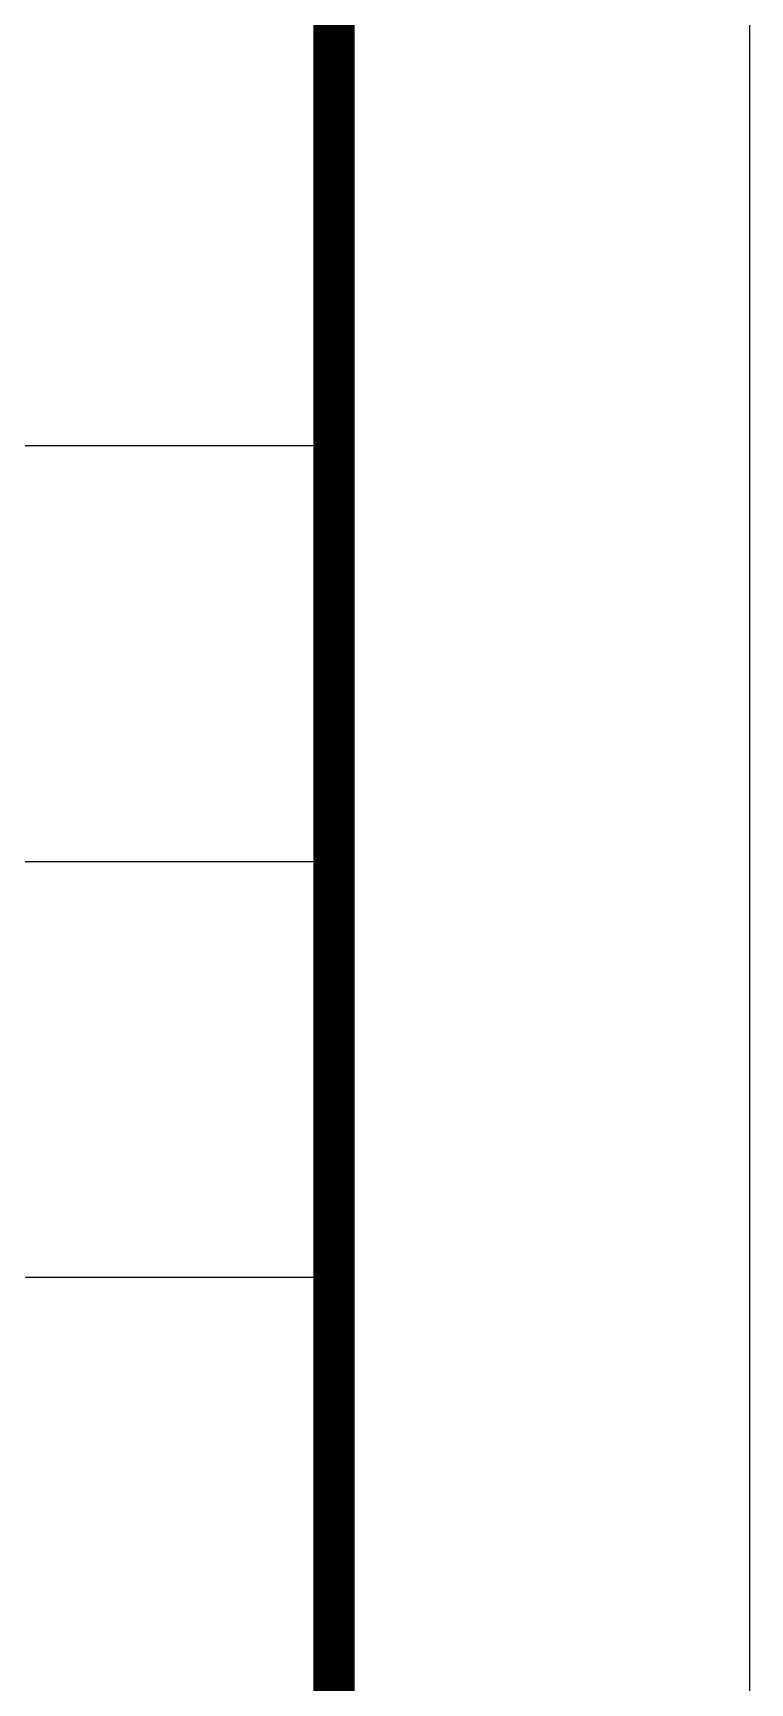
# Model space of a CAD drawing. Extents: x -1041549 to 749950, y -354245 to 17554.
# Drawn here: x 278270 to 279132, y -258971 to -256986 of the extents above; entities that cross this region are included whole.
import ezdxf

# ---------------------------------------------------------------- set-up
doc = ezdxf.new("R2010")
doc.units = 0
doc.header["$LTSCALE"] = 1000
doc.header["$MEASUREMENT"] = 0
doc.layers.add('14', color=1, linetype='Continuous')
doc.layers.add('PUB_TITLE', color=4, linetype='Continuous')

# ---------------------------------------------------------------- blocks, each defined once
blk = doc.blocks.new('A$Ce58e362c')
at = {"layer": '14'}
for p, q in [((15730, 15055.6), (29680.1, 15055.6)), ((15730, 13555.6), (29680.1, 13555.6)), ((15730, 12055.6), (29680.1, 12055.6))]:
    blk.add_line(p, q, dxfattribs=at)

msp = doc.modelspace()

# ---------------------------------------------------------------- linework, layer by layer
at = {"layer": 'PUB_TITLE'}
msp.add_lwpolyline([(237082.1, -262642.6), (279132.1, -262642.6), (279132.1, -232942.6), (237082.1, -232942.6)], close=True, dxfattribs=at)
at = {"layer": 'PUB_TITLE', "const_width": 50}
msp.add_lwpolyline([(238332.1, -262142.6), (278632.1, -262142.6), (278632.1, -233442.6), (238332.1, -233442.6)], close=True, dxfattribs=at)

# ---------------------------------------------------------------- block references
at = {"xscale": 0.3333333333333333, "yscale": 0.3333333333333333, "zscale": 0.3333333333333333}
msp.add_blockref('A$Ce58e362c', (268738.7, -262501.1), dxfattribs=at)

doc.saveas('drawing.dxf')
